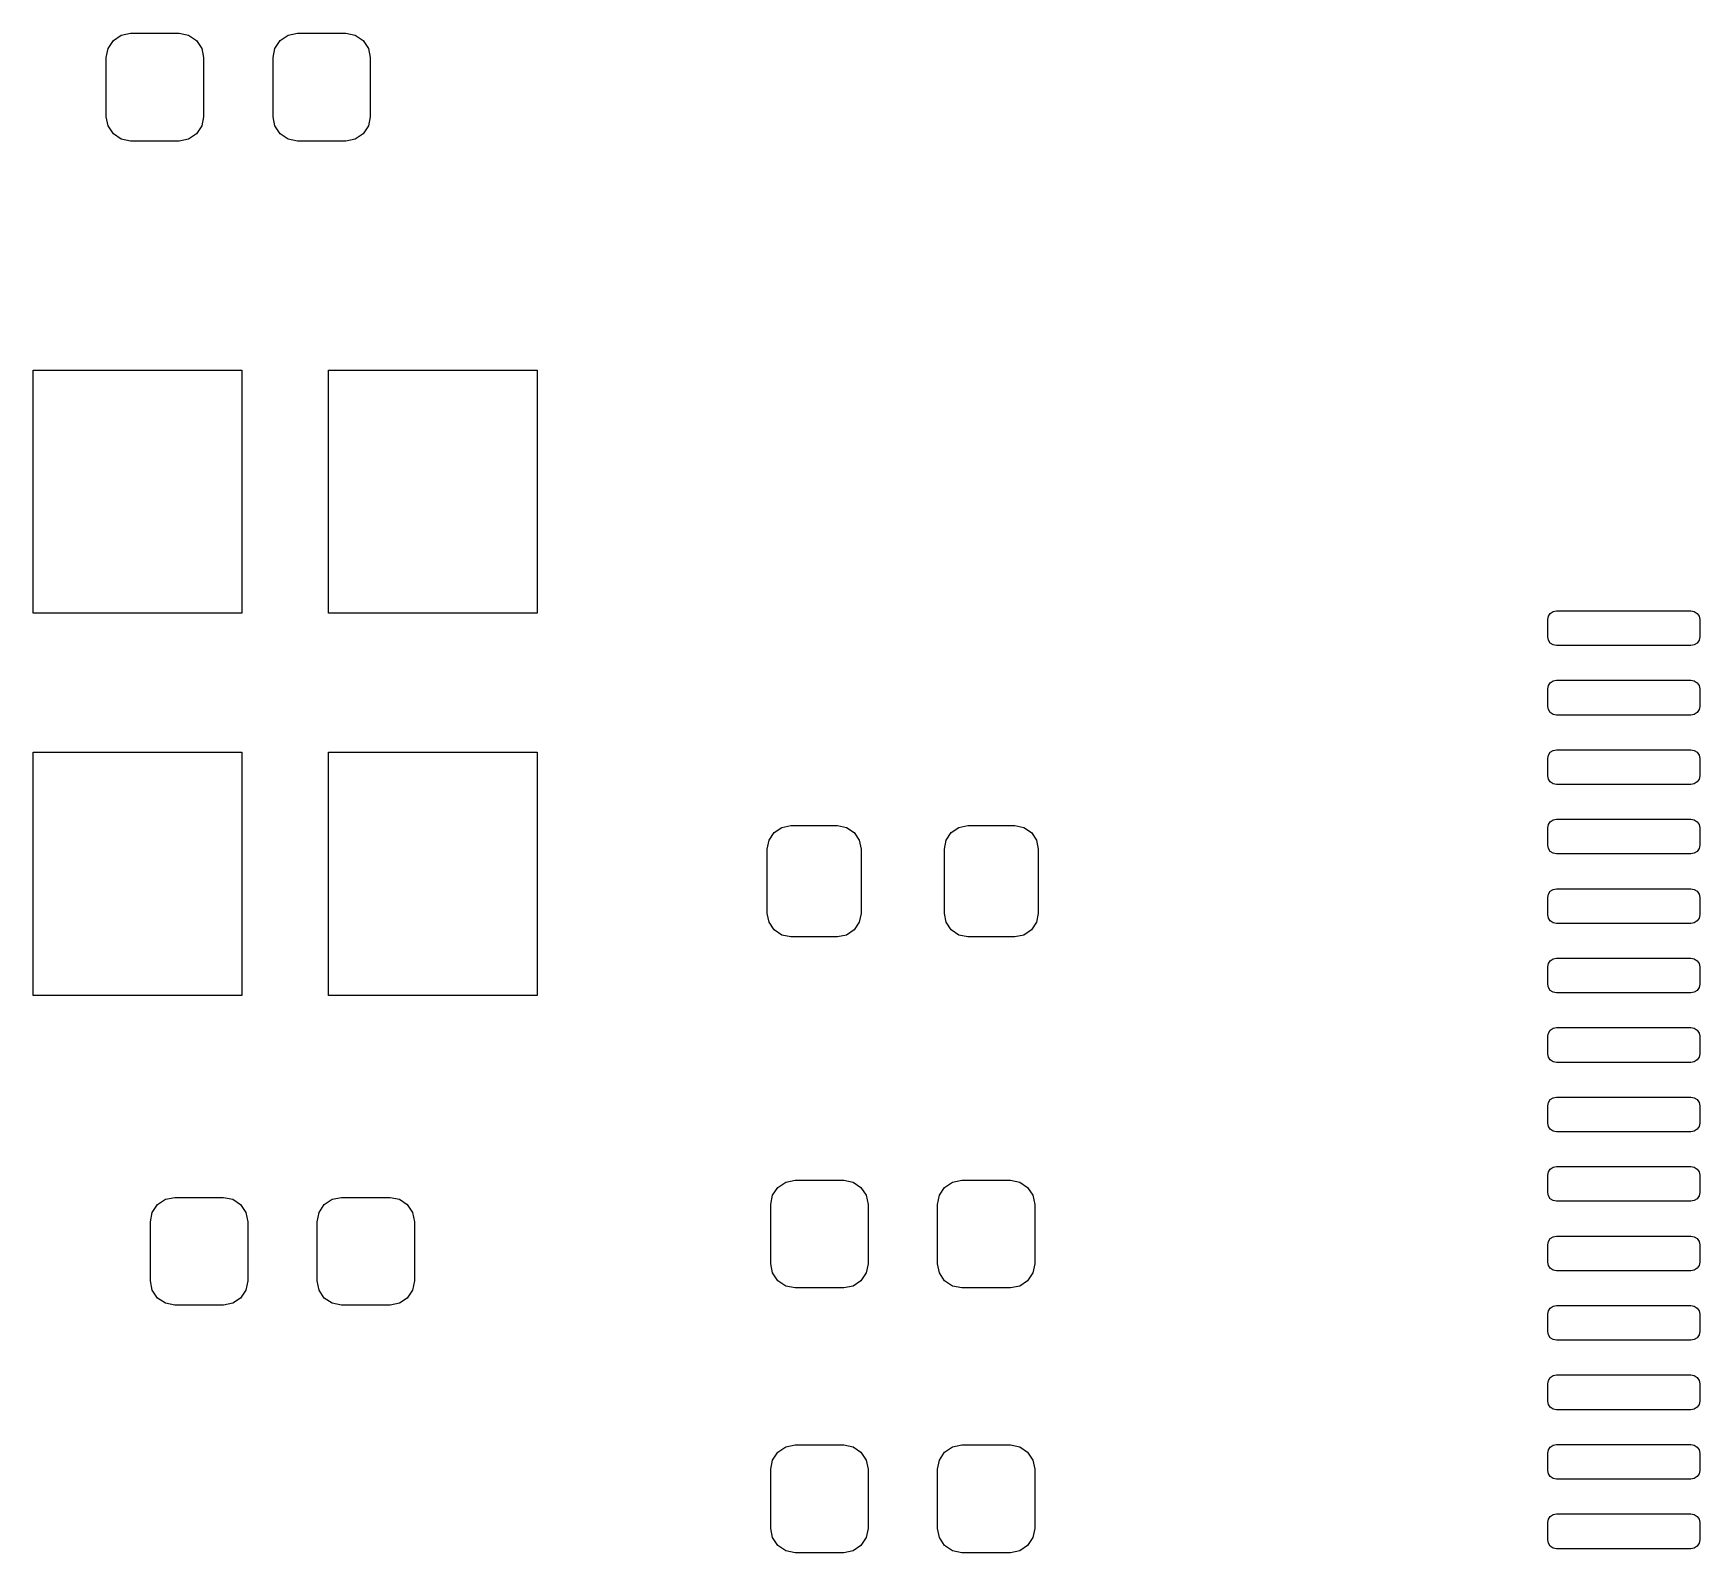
# Model space of a CAD drawing. Extents: x 51 to 259, y -147 to -37.
# Drawn here: x 100.92 to 110.51, y -116.6 to -107.85 of the extents above; entities that cross this region are included whole.
import ezdxf

# ---------------------------------------------------------------- set-up
doc = ezdxf.new("R2010")
doc.units = 0
doc.layers.add('BLACK', color=7, linetype='CONTINUOUS')

msp = doc.modelspace()

# ---------------------------------------------------------------- linework, layer by layer
at = {"layer": 'BLACK', "linetype": 'CONTINUOUS'}
for p, q in [((101.337471, -107.988566), (101.348128, -107.93499)), ((101.348128, -107.93499), (101.378476, -107.889571)), ((101.378476, -107.889571), (101.423895, -107.859223)), ((101.423895, -107.859223), (101.477471, -107.848566)), ((101.477471, -107.848566), (101.757471, -107.848566)), ((101.757471, -107.848566), (101.811047, -107.859223)), ((101.811047, -107.859223), (101.856466, -107.889571)), ((101.856466, -107.889571), (101.886814, -107.93499)), ((101.886814, -107.93499), (101.897471, -107.988566)), ((102.297471, -107.988566), (102.308128, -107.93499)), ((102.308128, -107.93499), (102.338476, -107.889571)), ((102.338476, -107.889571), (102.383895, -107.859223)), ((102.383895, -107.859223), (102.437471, -107.848566)), ((102.437471, -107.848566), (102.717471, -107.848566)), ((102.717471, -107.848566), (102.771047, -107.859223)), ((102.771047, -107.859223), (102.816466, -107.889571)), ((102.816466, -107.889571), (102.846814, -107.93499)), ((102.846814, -107.93499), (102.857471, -107.988566)), ((101.337471, -108.328566), (101.337471, -107.988566)), ((101.897471, -107.988566), (101.897471, -108.328566)), ((102.297471, -108.328566), (102.297471, -107.988566)), ((102.857471, -107.988566), (102.857471, -108.328566)), ((101.348128, -108.382142), (101.337471, -108.328566)), ((101.378476, -108.427561), (101.348128, -108.382142)), ((101.886814, -108.382142), (101.856466, -108.427561)), ((101.897471, -108.328566), (101.886814, -108.382142)), ((102.308128, -108.382142), (102.297471, -108.328566)), ((102.338476, -108.427561), (102.308128, -108.382142)), ((102.846814, -108.382142), (102.816466, -108.427561)), ((102.857471, -108.328566), (102.846814, -108.382142)), ((101.423895, -108.457909), (101.378476, -108.427561)), ((101.477471, -108.468566), (101.423895, -108.457909)), ((101.757471, -108.468566), (101.477471, -108.468566)), ((101.811047, -108.457909), (101.757471, -108.468566)), ((101.856466, -108.427561), (101.811047, -108.457909)), ((102.383895, -108.457909), (102.338476, -108.427561)), ((102.437471, -108.468566), (102.383895, -108.457909)), ((102.717471, -108.468566), (102.437471, -108.468566)), ((102.771047, -108.457909), (102.717471, -108.468566)), ((102.816466, -108.427561), (102.771047, -108.457909)), ((100.917239, -111.187566), (100.917239, -109.787566)), ((100.917239, -109.787566), (102.117239, -109.787566)), ((102.117239, -109.787566), (102.117239, -111.187566)), ((102.617239, -111.187566), (102.617239, -109.787566)), ((102.617239, -109.787566), (103.817239, -109.787566)), ((103.817239, -109.787566), (103.817239, -111.187566)), ((102.117239, -111.187566), (100.917239, -111.187566)), ((103.817239, -111.187566), (102.617239, -111.187566)), ((109.640295, -111.204432), (109.651134, -111.188211)), ((109.651134, -111.188211), (109.667355, -111.177372)), ((109.667355, -111.177372), (109.686489, -111.173566)), ((109.686489, -111.173566), (110.461489, -111.173566)), ((110.461489, -111.173566), (110.480623, -111.177372)), ((110.480623, -111.177372), (110.496844, -111.188211)), ((110.496844, -111.188211), (110.507683, -111.204432)), ((109.636489, -111.223566), (109.640295, -111.204432)), ((109.636489, -111.323566), (109.636489, -111.223566)), ((110.507683, -111.204432), (110.511489, -111.223566)), ((110.511489, -111.223566), (110.511489, -111.323566)), ((109.640295, -111.3427), (109.636489, -111.323566)), ((109.651134, -111.358921), (109.640295, -111.3427)), ((109.667355, -111.36976), (109.651134, -111.358921)), ((109.686489, -111.373566), (109.667355, -111.36976)), ((110.461489, -111.373566), (109.686489, -111.373566)), ((110.480623, -111.36976), (110.461489, -111.373566)), ((110.496844, -111.358921), (110.480623, -111.36976)), ((110.507683, -111.3427), (110.496844, -111.358921)), ((110.511489, -111.323566), (110.507683, -111.3427)), ((109.651134, -111.588211), (109.667355, -111.577372)), ((109.667355, -111.577372), (109.686489, -111.573566)), ((109.686489, -111.573566), (110.461489, -111.573566)), ((110.461489, -111.573566), (110.480623, -111.577372)), ((110.480623, -111.577372), (110.496844, -111.588211)), ((109.636489, -111.623566), (109.640295, -111.604432)), ((109.636489, -111.723566), (109.636489, -111.623566)), ((109.640295, -111.604432), (109.651134, -111.588211)), ((110.496844, -111.588211), (110.507683, -111.604432)), ((110.507683, -111.604432), (110.511489, -111.623566)), ((110.511489, -111.623566), (110.511489, -111.723566)), ((109.640295, -111.7427), (109.636489, -111.723566)), ((109.651134, -111.758921), (109.640295, -111.7427)), ((109.667355, -111.76976), (109.651134, -111.758921)), ((109.686489, -111.773566), (109.667355, -111.76976)), ((110.480623, -111.76976), (110.461489, -111.773566)), ((110.496844, -111.758921), (110.480623, -111.76976)), ((110.507683, -111.7427), (110.496844, -111.758921)), ((110.511489, -111.723566), (110.507683, -111.7427)), ((110.461489, -111.773566), (109.686489, -111.773566)), ((100.917239, -113.387566), (100.917239, -111.987566)), ((100.917239, -111.987566), (102.117239, -111.987566)), ((102.117239, -111.987566), (102.117239, -113.387566)), ((102.617239, -113.387566), (102.617239, -111.987566)), ((102.617239, -111.987566), (103.817239, -111.987566)), ((103.817239, -111.987566), (103.817239, -113.387566)), ((109.636489, -112.023566), (109.640295, -112.004432)), ((109.636489, -112.123566), (109.636489, -112.023566)), ((109.640295, -112.004432), (109.651134, -111.988211)), ((109.651134, -111.988211), (109.667355, -111.977372)), ((109.667355, -111.977372), (109.686489, -111.973566)), ((109.686489, -111.973566), (110.461489, -111.973566)), ((110.461489, -111.973566), (110.480623, -111.977372)), ((110.480623, -111.977372), (110.496844, -111.988211)), ((110.496844, -111.988211), (110.507683, -112.004432)), ((110.507683, -112.004432), (110.511489, -112.023566)), ((110.511489, -112.023566), (110.511489, -112.123566)), ((109.640295, -112.1427), (109.636489, -112.123566)), ((109.651134, -112.158921), (109.640295, -112.1427)), ((110.507683, -112.1427), (110.496844, -112.158921)), ((110.511489, -112.123566), (110.507683, -112.1427)), ((109.667355, -112.16976), (109.651134, -112.158921)), ((109.686489, -112.173566), (109.667355, -112.16976)), ((110.461489, -112.173566), (109.686489, -112.173566)), ((110.480623, -112.16976), (110.461489, -112.173566)), ((110.496844, -112.158921), (110.480623, -112.16976)), ((105.18278, -112.450107), (105.226577, -112.420842)), ((105.226577, -112.420842), (105.278239, -112.410566)), ((105.278239, -112.410566), (105.548239, -112.410566)), ((105.548239, -112.410566), (105.599901, -112.420842)), ((105.599901, -112.420842), (105.643698, -112.450107)), ((106.20278, -112.450107), (106.246577, -112.420842)), ((106.246577, -112.420842), (106.298239, -112.410566)), ((106.298239, -112.410566), (106.568239, -112.410566)), ((106.568239, -112.410566), (106.619901, -112.420842)), ((106.619901, -112.420842), (106.663698, -112.450107)), ((109.636489, -112.423566), (109.640295, -112.404432)), ((109.636489, -112.523566), (109.636489, -112.423566)), ((109.640295, -112.404432), (109.651134, -112.388211)), ((109.651134, -112.388211), (109.667355, -112.377372)), ((109.667355, -112.377372), (109.686489, -112.373566)), ((109.686489, -112.373566), (110.461489, -112.373566)), ((110.461489, -112.373566), (110.480623, -112.377372)), ((110.480623, -112.377372), (110.496844, -112.388211)), ((110.496844, -112.388211), (110.507683, -112.404432)), ((110.507683, -112.404432), (110.511489, -112.423566)), ((110.511489, -112.423566), (110.511489, -112.523566)), ((105.143239, -112.545566), (105.153515, -112.493904)), ((105.153515, -112.493904), (105.18278, -112.450107)), ((105.643698, -112.450107), (105.672963, -112.493904)), ((105.672963, -112.493904), (105.683239, -112.545566)), ((106.163239, -112.545566), (106.173515, -112.493904)), ((106.173515, -112.493904), (106.20278, -112.450107)), ((106.663698, -112.450107), (106.692963, -112.493904)), ((106.692963, -112.493904), (106.703239, -112.545566)), ((109.640295, -112.5427), (109.636489, -112.523566)), ((110.511489, -112.523566), (110.507683, -112.5427)), ((105.143239, -112.915566), (105.143239, -112.545566)), ((105.683239, -112.545566), (105.683239, -112.915566)), ((106.163239, -112.915566), (106.163239, -112.545566)), ((106.703239, -112.545566), (106.703239, -112.915566)), ((109.651134, -112.558921), (109.640295, -112.5427)), ((109.667355, -112.56976), (109.651134, -112.558921)), ((109.686489, -112.573566), (109.667355, -112.56976)), ((110.461489, -112.573566), (109.686489, -112.573566)), ((110.480623, -112.56976), (110.461489, -112.573566)), ((110.496844, -112.558921), (110.480623, -112.56976)), ((110.507683, -112.5427), (110.496844, -112.558921)), ((109.636489, -112.823566), (109.640295, -112.804432)), ((109.636489, -112.923566), (109.636489, -112.823566)), ((109.640295, -112.804432), (109.651134, -112.788211)), ((109.651134, -112.788211), (109.667355, -112.777372)), ((109.667355, -112.777372), (109.686489, -112.773566)), ((109.686489, -112.773566), (110.461489, -112.773566)), ((110.461489, -112.773566), (110.480623, -112.777372)), ((110.480623, -112.777372), (110.496844, -112.788211)), ((110.496844, -112.788211), (110.507683, -112.804432)), ((110.507683, -112.804432), (110.511489, -112.823566)), ((110.511489, -112.823566), (110.511489, -112.923566)), ((105.153515, -112.967228), (105.143239, -112.915566)), ((105.683239, -112.915566), (105.672963, -112.967228)), ((106.173515, -112.967228), (106.163239, -112.915566)), ((106.703239, -112.915566), (106.692963, -112.967228)), ((109.640295, -112.9427), (109.636489, -112.923566)), ((110.511489, -112.923566), (110.507683, -112.9427)), ((105.18278, -113.011025), (105.153515, -112.967228)), ((105.226577, -113.04029), (105.18278, -113.011025)), ((105.643698, -113.011025), (105.599901, -113.04029)), ((105.672963, -112.967228), (105.643698, -113.011025)), ((106.20278, -113.011025), (106.173515, -112.967228)), ((106.246577, -113.04029), (106.20278, -113.011025)), ((106.663698, -113.011025), (106.619901, -113.04029)), ((106.692963, -112.967228), (106.663698, -113.011025)), ((109.651134, -112.958921), (109.640295, -112.9427)), ((109.667355, -112.96976), (109.651134, -112.958921)), ((109.686489, -112.973566), (109.667355, -112.96976)), ((110.461489, -112.973566), (109.686489, -112.973566)), ((110.480623, -112.96976), (110.461489, -112.973566)), ((110.496844, -112.958921), (110.480623, -112.96976)), ((110.507683, -112.9427), (110.496844, -112.958921)), ((105.278239, -113.050566), (105.226577, -113.04029)), ((105.548239, -113.050566), (105.278239, -113.050566)), ((105.599901, -113.04029), (105.548239, -113.050566)), ((106.298239, -113.050566), (106.246577, -113.04029)), ((106.568239, -113.050566), (106.298239, -113.050566)), ((106.619901, -113.04029), (106.568239, -113.050566)), ((109.636489, -113.223566), (109.640295, -113.204432)), ((109.640295, -113.204432), (109.651134, -113.188211)), ((109.651134, -113.188211), (109.667355, -113.177372)), ((109.667355, -113.177372), (109.686489, -113.173566)), ((109.686489, -113.173566), (110.461489, -113.173566)), ((110.461489, -113.173566), (110.480623, -113.177372)), ((110.480623, -113.177372), (110.496844, -113.188211)), ((110.496844, -113.188211), (110.507683, -113.204432)), ((110.507683, -113.204432), (110.511489, -113.223566)), ((109.636489, -113.323566), (109.636489, -113.223566)), ((110.511489, -113.223566), (110.511489, -113.323566)), ((102.117239, -113.387566), (100.917239, -113.387566)), ((103.817239, -113.387566), (102.617239, -113.387566)), ((109.640295, -113.3427), (109.636489, -113.323566)), ((109.651134, -113.358921), (109.640295, -113.3427)), ((109.667355, -113.36976), (109.651134, -113.358921)), ((109.686489, -113.373566), (109.667355, -113.36976)), ((110.461489, -113.373566), (109.686489, -113.373566)), ((110.480623, -113.36976), (110.461489, -113.373566)), ((110.496844, -113.358921), (110.480623, -113.36976)), ((110.507683, -113.3427), (110.496844, -113.358921)), ((110.511489, -113.323566), (110.507683, -113.3427)), ((109.640295, -113.604432), (109.651134, -113.588211)), ((109.651134, -113.588211), (109.667355, -113.577372)), ((109.667355, -113.577372), (109.686489, -113.573566)), ((109.686489, -113.573566), (110.461489, -113.573566)), ((110.461489, -113.573566), (110.480623, -113.577372)), ((110.480623, -113.577372), (110.496844, -113.588211)), ((110.496844, -113.588211), (110.507683, -113.604432)), ((109.636489, -113.623566), (109.640295, -113.604432)), ((109.636489, -113.723566), (109.636489, -113.623566)), ((110.507683, -113.604432), (110.511489, -113.623566)), ((110.511489, -113.623566), (110.511489, -113.723566)), ((109.640295, -113.7427), (109.636489, -113.723566)), ((109.651134, -113.758921), (109.640295, -113.7427)), ((109.667355, -113.76976), (109.651134, -113.758921)), ((109.686489, -113.773566), (109.667355, -113.76976)), ((110.461489, -113.773566), (109.686489, -113.773566)), ((110.480623, -113.76976), (110.461489, -113.773566)), ((110.496844, -113.758921), (110.480623, -113.76976)), ((110.507683, -113.7427), (110.496844, -113.758921)), ((110.511489, -113.723566), (110.507683, -113.7427)), ((109.651134, -113.988211), (109.667355, -113.977372)), ((109.667355, -113.977372), (109.686489, -113.973566)), ((109.686489, -113.973566), (110.461489, -113.973566)), ((110.461489, -113.973566), (110.480623, -113.977372)), ((110.480623, -113.977372), (110.496844, -113.988211)), ((109.636489, -114.023566), (109.640295, -114.004432)), ((109.636489, -114.123566), (109.636489, -114.023566)), ((109.640295, -114.004432), (109.651134, -113.988211)), ((110.496844, -113.988211), (110.507683, -114.004432)), ((110.507683, -114.004432), (110.511489, -114.023566)), ((110.511489, -114.023566), (110.511489, -114.123566)), ((109.640295, -114.1427), (109.636489, -114.123566)), ((109.651134, -114.158921), (109.640295, -114.1427)), ((109.667355, -114.16976), (109.651134, -114.158921)), ((109.686489, -114.173566), (109.667355, -114.16976)), ((110.480623, -114.16976), (110.461489, -114.173566)), ((110.496844, -114.158921), (110.480623, -114.16976)), ((110.507683, -114.1427), (110.496844, -114.158921)), ((110.511489, -114.123566), (110.507683, -114.1427)), ((110.461489, -114.173566), (109.686489, -114.173566)), ((105.249663, -114.463223), (105.303239, -114.452566)), ((105.303239, -114.452566), (105.583239, -114.452566)), ((105.583239, -114.452566), (105.636815, -114.463223)), ((106.209663, -114.463223), (106.263239, -114.452566)), ((106.263239, -114.452566), (106.543239, -114.452566)), ((106.543239, -114.452566), (106.596815, -114.463223)), ((109.636489, -114.423566), (109.640295, -114.404432)), ((109.636489, -114.523566), (109.636489, -114.423566)), ((109.640295, -114.404432), (109.651134, -114.388211)), ((109.651134, -114.388211), (109.667355, -114.377372)), ((109.667355, -114.377372), (109.686489, -114.373566)), ((109.686489, -114.373566), (110.461489, -114.373566)), ((110.461489, -114.373566), (110.480623, -114.377372)), ((110.480623, -114.377372), (110.496844, -114.388211)), ((110.496844, -114.388211), (110.507683, -114.404432)), ((110.507683, -114.404432), (110.511489, -114.423566)), ((110.511489, -114.423566), (110.511489, -114.523566)), ((101.677895, -114.561973), (101.731471, -114.551316)), ((101.731471, -114.551316), (102.011471, -114.551316)), ((102.011471, -114.551316), (102.065047, -114.561973)), ((102.637895, -114.561973), (102.691471, -114.551316)), ((102.691471, -114.551316), (102.971471, -114.551316)), ((102.971471, -114.551316), (103.025047, -114.561973)), ((105.163239, -114.592566), (105.173896, -114.53899)), ((105.173896, -114.53899), (105.204244, -114.493571)), ((105.204244, -114.493571), (105.249663, -114.463223)), ((105.636815, -114.463223), (105.682234, -114.493571)), ((105.682234, -114.493571), (105.712582, -114.53899)), ((105.712582, -114.53899), (105.723239, -114.592566)), ((106.123239, -114.592566), (106.133896, -114.53899)), ((106.133896, -114.53899), (106.164244, -114.493571)), ((106.164244, -114.493571), (106.209663, -114.463223)), ((106.596815, -114.463223), (106.642234, -114.493571)), ((106.642234, -114.493571), (106.672582, -114.53899)), ((106.672582, -114.53899), (106.683239, -114.592566)), ((109.640295, -114.5427), (109.636489, -114.523566)), ((109.651134, -114.558921), (109.640295, -114.5427)), ((110.507683, -114.5427), (110.496844, -114.558921)), ((110.511489, -114.523566), (110.507683, -114.5427)), ((101.591471, -114.691316), (101.602128, -114.63774)), ((101.602128, -114.63774), (101.632476, -114.592321)), ((101.632476, -114.592321), (101.677895, -114.561973)), ((102.065047, -114.561973), (102.110466, -114.592321)), ((102.110466, -114.592321), (102.140814, -114.63774)), ((102.140814, -114.63774), (102.151471, -114.691316)), ((102.551471, -114.691316), (102.562128, -114.63774)), ((102.562128, -114.63774), (102.592476, -114.592321)), ((102.592476, -114.592321), (102.637895, -114.561973)), ((103.025047, -114.561973), (103.070466, -114.592321)), ((103.070466, -114.592321), (103.100814, -114.63774)), ((103.100814, -114.63774), (103.111471, -114.691316)), ((105.163239, -114.932566), (105.163239, -114.592566)), ((105.723239, -114.592566), (105.723239, -114.932566)), ((106.123239, -114.932566), (106.123239, -114.592566)), ((106.683239, -114.592566), (106.683239, -114.932566)), ((109.667355, -114.56976), (109.651134, -114.558921)), ((109.686489, -114.573566), (109.667355, -114.56976)), ((110.461489, -114.573566), (109.686489, -114.573566)), ((110.480623, -114.56976), (110.461489, -114.573566)), ((110.496844, -114.558921), (110.480623, -114.56976)), ((101.591471, -115.031316), (101.591471, -114.691316)), ((102.151471, -114.691316), (102.151471, -115.031316)), ((102.551471, -115.031316), (102.551471, -114.691316)), ((103.111471, -114.691316), (103.111471, -115.031316)), ((109.636489, -114.823566), (109.640295, -114.804432)), ((109.636489, -114.923566), (109.636489, -114.823566)), ((109.640295, -114.804432), (109.651134, -114.788211)), ((109.651134, -114.788211), (109.667355, -114.777372)), ((109.667355, -114.777372), (109.686489, -114.773566)), ((109.686489, -114.773566), (110.461489, -114.773566)), ((110.461489, -114.773566), (110.480623, -114.777372)), ((110.480623, -114.777372), (110.496844, -114.788211)), ((110.496844, -114.788211), (110.507683, -114.804432)), ((110.507683, -114.804432), (110.511489, -114.823566)), ((110.511489, -114.823566), (110.511489, -114.923566)), ((105.173896, -114.986142), (105.163239, -114.932566)), ((105.723239, -114.932566), (105.712582, -114.986142)), ((106.133896, -114.986142), (106.123239, -114.932566)), ((106.683239, -114.932566), (106.672582, -114.986142)), ((109.640295, -114.9427), (109.636489, -114.923566)), ((110.511489, -114.923566), (110.507683, -114.9427)), ((101.602128, -115.084892), (101.591471, -115.031316)), ((102.151471, -115.031316), (102.140814, -115.084892)), ((102.562128, -115.084892), (102.551471, -115.031316)), ((103.111471, -115.031316), (103.100814, -115.084892)), ((105.204244, -115.031561), (105.173896, -114.986142)), ((105.249663, -115.061909), (105.204244, -115.031561)), ((105.682234, -115.031561), (105.636815, -115.061909)), ((105.712582, -114.986142), (105.682234, -115.031561)), ((106.164244, -115.031561), (106.133896, -114.986142)), ((106.209663, -115.061909), (106.164244, -115.031561)), ((106.642234, -115.031561), (106.596815, -115.061909)), ((106.672582, -114.986142), (106.642234, -115.031561)), ((109.651134, -114.958921), (109.640295, -114.9427)), ((109.667355, -114.96976), (109.651134, -114.958921)), ((109.686489, -114.973566), (109.667355, -114.96976)), ((110.461489, -114.973566), (109.686489, -114.973566)), ((110.480623, -114.96976), (110.461489, -114.973566)), ((110.496844, -114.958921), (110.480623, -114.96976)), ((110.507683, -114.9427), (110.496844, -114.958921)), ((101.632476, -115.130311), (101.602128, -115.084892)), ((101.677895, -115.160659), (101.632476, -115.130311)), ((102.110466, -115.130311), (102.065047, -115.160659)), ((102.140814, -115.084892), (102.110466, -115.130311)), ((102.592476, -115.130311), (102.562128, -115.084892)), ((102.637895, -115.160659), (102.592476, -115.130311)), ((103.070466, -115.130311), (103.025047, -115.160659)), ((103.100814, -115.084892), (103.070466, -115.130311)), ((105.303239, -115.072566), (105.249663, -115.061909)), ((105.583239, -115.072566), (105.303239, -115.072566)), ((105.636815, -115.061909), (105.583239, -115.072566)), ((106.263239, -115.072566), (106.209663, -115.061909)), ((106.543239, -115.072566), (106.263239, -115.072566)), ((106.596815, -115.061909), (106.543239, -115.072566)), ((101.731471, -115.171316), (101.677895, -115.160659)), ((102.011471, -115.171316), (101.731471, -115.171316)), ((102.065047, -115.160659), (102.011471, -115.171316)), ((102.691471, -115.171316), (102.637895, -115.160659)), ((102.971471, -115.171316), (102.691471, -115.171316)), ((103.025047, -115.160659), (102.971471, -115.171316)), ((109.636489, -115.223566), (109.640295, -115.204432)), ((109.636489, -115.323566), (109.636489, -115.223566)), ((109.640295, -115.204432), (109.651134, -115.188211)), ((109.651134, -115.188211), (109.667355, -115.177372)), ((109.667355, -115.177372), (109.686489, -115.173566)), ((109.686489, -115.173566), (110.461489, -115.173566)), ((110.461489, -115.173566), (110.480623, -115.177372)), ((110.480623, -115.177372), (110.496844, -115.188211)), ((110.496844, -115.188211), (110.507683, -115.204432)), ((110.507683, -115.204432), (110.511489, -115.223566)), ((110.511489, -115.223566), (110.511489, -115.323566)), ((109.640295, -115.3427), (109.636489, -115.323566)), ((109.651134, -115.358921), (109.640295, -115.3427)), ((109.667355, -115.36976), (109.651134, -115.358921)), ((109.686489, -115.373566), (109.667355, -115.36976)), ((110.461489, -115.373566), (109.686489, -115.373566)), ((110.480623, -115.36976), (110.461489, -115.373566)), ((110.496844, -115.358921), (110.480623, -115.36976)), ((110.507683, -115.3427), (110.496844, -115.358921)), ((110.511489, -115.323566), (110.507683, -115.3427)), ((109.636489, -115.623566), (109.640295, -115.604432)), ((109.640295, -115.604432), (109.651134, -115.588211)), ((109.651134, -115.588211), (109.667355, -115.577372)), ((109.667355, -115.577372), (109.686489, -115.573566)), ((109.686489, -115.573566), (110.461489, -115.573566)), ((110.461489, -115.573566), (110.480623, -115.577372)), ((110.480623, -115.577372), (110.496844, -115.588211)), ((110.496844, -115.588211), (110.507683, -115.604432)), ((110.507683, -115.604432), (110.511489, -115.623566)), ((109.636489, -115.723566), (109.636489, -115.623566)), ((110.511489, -115.623566), (110.511489, -115.723566)), ((109.640295, -115.7427), (109.636489, -115.723566)), ((109.651134, -115.758921), (109.640295, -115.7427)), ((109.667355, -115.76976), (109.651134, -115.758921)), ((109.686489, -115.773566), (109.667355, -115.76976)), ((110.461489, -115.773566), (109.686489, -115.773566)), ((110.480623, -115.76976), (110.461489, -115.773566)), ((110.496844, -115.758921), (110.480623, -115.76976)), ((110.507683, -115.7427), (110.496844, -115.758921)), ((110.511489, -115.723566), (110.507683, -115.7427)), ((105.204244, -116.017571), (105.249663, -115.987223)), ((105.249663, -115.987223), (105.303239, -115.976566)), ((105.303239, -115.976566), (105.583239, -115.976566)), ((105.583239, -115.976566), (105.636815, -115.987223)), ((105.636815, -115.987223), (105.682234, -116.017571)), ((106.164244, -116.017571), (106.209663, -115.987223)), ((106.209663, -115.987223), (106.263239, -115.976566)), ((106.263239, -115.976566), (106.543239, -115.976566)), ((106.543239, -115.976566), (106.596815, -115.987223)), ((106.596815, -115.987223), (106.642234, -116.017571)), ((109.640295, -116.004432), (109.651134, -115.988211)), ((109.651134, -115.988211), (109.667355, -115.977372)), ((109.667355, -115.977372), (109.686489, -115.973566)), ((109.686489, -115.973566), (110.461489, -115.973566)), ((110.461489, -115.973566), (110.480623, -115.977372)), ((110.480623, -115.977372), (110.496844, -115.988211)), ((110.496844, -115.988211), (110.507683, -116.004432)), ((105.163239, -116.116566), (105.173896, -116.06299)), ((105.173896, -116.06299), (105.204244, -116.017571)), ((105.682234, -116.017571), (105.712582, -116.06299)), ((105.712582, -116.06299), (105.723239, -116.116566)), ((106.123239, -116.116566), (106.133896, -116.06299)), ((106.133896, -116.06299), (106.164244, -116.017571)), ((106.642234, -116.017571), (106.672582, -116.06299)), ((106.672582, -116.06299), (106.683239, -116.116566)), ((109.636489, -116.023566), (109.640295, -116.004432)), ((109.636489, -116.123566), (109.636489, -116.023566)), ((110.507683, -116.004432), (110.511489, -116.023566)), ((110.511489, -116.023566), (110.511489, -116.123566)), ((105.163239, -116.456566), (105.163239, -116.116566)), ((105.723239, -116.116566), (105.723239, -116.456566)), ((106.123239, -116.456566), (106.123239, -116.116566)), ((106.683239, -116.116566), (106.683239, -116.456566)), ((109.640295, -116.1427), (109.636489, -116.123566)), ((109.651134, -116.158921), (109.640295, -116.1427)), ((109.667355, -116.16976), (109.651134, -116.158921)), ((109.686489, -116.173566), (109.667355, -116.16976)), ((110.461489, -116.173566), (109.686489, -116.173566)), ((110.480623, -116.16976), (110.461489, -116.173566)), ((110.496844, -116.158921), (110.480623, -116.16976)), ((110.507683, -116.1427), (110.496844, -116.158921)), ((110.511489, -116.123566), (110.507683, -116.1427)), ((109.651134, -116.388211), (109.667355, -116.377372)), ((109.667355, -116.377372), (109.686489, -116.373566)), ((109.686489, -116.373566), (110.461489, -116.373566)), ((110.461489, -116.373566), (110.480623, -116.377372)), ((110.480623, -116.377372), (110.496844, -116.388211)), ((105.173896, -116.510142), (105.163239, -116.456566)), ((105.723239, -116.456566), (105.712582, -116.510142)), ((106.133896, -116.510142), (106.123239, -116.456566)), ((106.683239, -116.456566), (106.672582, -116.510142)), ((109.636489, -116.423566), (109.640295, -116.404432)), ((109.636489, -116.523566), (109.636489, -116.423566)), ((109.640295, -116.404432), (109.651134, -116.388211)), ((110.496844, -116.388211), (110.507683, -116.404432)), ((110.507683, -116.404432), (110.511489, -116.423566)), ((110.511489, -116.423566), (110.511489, -116.523566)), ((105.204244, -116.555561), (105.173896, -116.510142)), ((105.249663, -116.585909), (105.204244, -116.555561)), ((105.682234, -116.555561), (105.636815, -116.585909)), ((105.712582, -116.510142), (105.682234, -116.555561)), ((106.164244, -116.555561), (106.133896, -116.510142)), ((106.209663, -116.585909), (106.164244, -116.555561)), ((106.642234, -116.555561), (106.596815, -116.585909)), ((106.672582, -116.510142), (106.642234, -116.555561)), ((109.640295, -116.5427), (109.636489, -116.523566)), ((109.651134, -116.558921), (109.640295, -116.5427)), ((109.667355, -116.56976), (109.651134, -116.558921)), ((109.686489, -116.573566), (109.667355, -116.56976)), ((110.480623, -116.56976), (110.461489, -116.573566)), ((110.496844, -116.558921), (110.480623, -116.56976)), ((110.507683, -116.5427), (110.496844, -116.558921)), ((110.511489, -116.523566), (110.507683, -116.5427)), ((105.303239, -116.596566), (105.249663, -116.585909)), ((105.583239, -116.596566), (105.303239, -116.596566)), ((105.636815, -116.585909), (105.583239, -116.596566)), ((106.263239, -116.596566), (106.209663, -116.585909)), ((106.543239, -116.596566), (106.263239, -116.596566)), ((106.596815, -116.585909), (106.543239, -116.596566)), ((110.461489, -116.573566), (109.686489, -116.573566))]:
    msp.add_line(p, q, dxfattribs=at)

doc.saveas('drawing.dxf')
